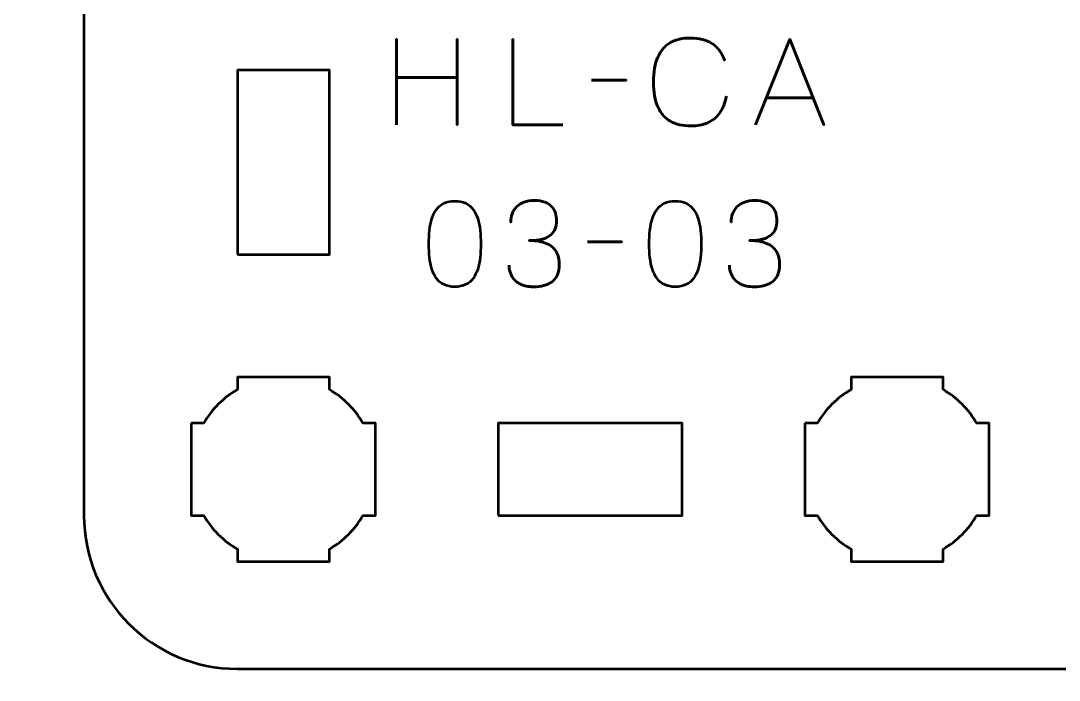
# Model space of a CAD drawing. Header units: centimetres. Extents: x -21 to 0, y -29.7 to 0.
# Drawn here: x -5.856 to -2.471, y -28.137 to -25.989 of the extents above; entities that cross this region are included whole.
import ezdxf

# ---------------------------------------------------------------- set-up
doc = ezdxf.new("R2010")
doc.units = ezdxf.units.CM
doc.header["$MEASUREMENT"] = 0
doc.layers.add('Layer 1', color=7, linetype='Continuous')

msp = doc.modelspace()

# ---------------------------------------------------------------- linework, layer by layer
at = {"layer": 'Layer 1', "lineweight": 53}
for points in [[(-5.15, -26.75), (-4.85, -26.75), (-4.85, -26.15), (-5.15, -26.15), (-5.15, -26.75)], [(-4.3, -27.6), (-3.7, -27.6), (-3.7, -27.3), (-4.3, -27.3), (-4.3, -27.6)]]:
    msp.add_lwpolyline(points, close=True, dxfattribs=at)
at = {"layer": 'Layer 1', "color": 1, "lineweight": 53}
msp.add_open_spline([(-21.00003, -29.19995), (-21.00003, -29.19995), (-21.00003, -5.29992), (-21.00003, -5.29992), (-21.00003, -5.29992), (-21.00003, -5.21709), (-20.93286, -5.14992), (-20.85003, -5.14992), (-20.85003, -5.14992), (-20.7672, -5.14992), (-20.70003, -5.08275), (-20.70003, -4.99992), (-20.70003, -4.99992), (-20.70003, -4.91709), (-20.7672, -4.84992), (-20.85003, -4.84992), (-20.85003, -4.84992), (-20.93286, -4.84992), (-21.00003, -4.78275), (-21.00003, -4.69992), (-21.00003, -4.69992), (-21.00003, -4.61709), (-20.93286, -4.54992), (-20.85003, -4.54992), (-20.85003, -4.54992), (-20.7672, -4.54992), (-20.70003, -4.48275), (-20.70003, -4.39992), (-20.70003, -4.39992), (-20.70003, -4.31709), (-20.7672, -4.24992), (-20.85003, -4.24992), (-20.85003, -4.24992), (-20.93286, -4.24992), (-21.00003, -4.18275), (-21.00003, -4.09992), (-21.00003, -4.09992), (-21.00003, -4.01709), (-20.93286, -3.94992), (-20.85003, -3.94992), (-20.85003, -3.94992), (-20.7672, -3.94992), (-20.70003, -3.88275), (-20.70003, -3.79992), (-20.70003, -3.79992), (-20.70003, -3.71709), (-20.7672, -3.64992), (-20.85003, -3.64992), (-20.85003, -3.64992), (-20.93286, -3.64992), (-21.00003, -3.58275), (-21.00003, -3.49992), (-21.00003, -3.49992), (-21.00003, -3.41709), (-20.93286, -3.34992), (-20.85003, -3.34992), (-20.85003, -3.34992), (-20.7672, -3.34992), (-20.70003, -3.28275), (-20.70003, -3.19992), (-20.70003, -3.19992), (-20.70003, -3.11709), (-20.7672, -3.04992), (-20.85003, -3.04992), (-20.85003, -3.04992), (-20.93286, -3.04992), (-21.00003, -2.98275), (-21.00003, -2.89992), (-21.00003, -2.89992), (-21.00003, -2.81709), (-20.93286, -2.74992), (-20.85003, -2.74992), (-20.85003, -2.74992), (-20.7672, -2.74992), (-20.70003, -2.68275), (-20.70003, -2.59992), (-20.70003, -2.59992), (-20.70003, -2.51709), (-20.7672, -2.44992), (-20.85003, -2.44992), (-20.85003, -2.44992), (-20.93286, -2.44992), (-21.00003, -2.38275), (-21.00003, -2.29992), (-21.00003, -2.29992), (-21.00003, -2.21709), (-20.93286, -2.14992), (-20.85003, -2.14992), (-20.85003, -2.14992), (-20.7672, -2.14992), (-20.70003, -2.08275), (-20.70003, -1.99992), (-20.70003, -1.99992), (-20.70003, -1.91709), (-20.7672, -1.84992), (-20.85003, -1.84992), (-20.85003, -1.84992), (-20.93286, -1.84992), (-21.00003, -1.78275), (-21.00003, -1.69992), (-21.00003, -1.69992), (-21.00003, -1.61709), (-20.93286, -1.54992), (-20.85003, -1.54992), (-20.85003, -1.54992), (-20.7672, -1.54992), (-20.70003, -1.48275), (-20.70003, -1.39992), (-20.70003, -1.39992), (-20.70003, -1.31709), (-20.7672, -1.24992), (-20.85003, -1.24992), (-20.85003, -1.24992), (-20.93286, -1.24992), (-21.00003, -1.18275), (-21.00003, -1.09992), (-21.00003, -1.09992), (-21.00003, -1.09992), (-21.00003, -0.49992), (-21.00003, -0.49992), (-21.00003, -0.49992), (-21.00003, -0.22295), (-20.77694, 0.00004), (-20.49994, 0.00004), (-20.49994, 0.00004), (-20.49994, 0.00004), (-0.50008, 0.00004), (-0.50008, 0.00004), (-0.50008, 0.00004), (-0.22294, 0.00004), (0.00002, -0.22295), (0.00002, -0.49992), (0.00002, -0.49992), (0.00002, -0.49992), (0.00002, -29.19995), (0.00002, -29.19995), (0.00002, -29.19995), (0.00002, -29.47695), (-0.22294, -29.70004), (-0.50008, -29.70004), (-0.50008, -29.70004), (-0.50008, -29.70004), (-20.49994, -29.70004), (-20.49994, -29.70004), (-20.49994, -29.70004), (-20.77694, -29.70004), (-21.00003, -29.47695), (-21.00003, -29.19995)], degree=3, knots=[0, 0, 0, 0, 0.027027, 0.027027, 0.027027, 0.027027, 0.0540541, 0.0540541, 0.0540541, 0.0540541, 0.0810811, 0.0810811, 0.0810811, 0.0810811, 0.1081081, 0.1081081, 0.1081081, 0.1081081, 0.1351351, 0.1351351, 0.1351351, 0.1351351, 0.1621622, 0.1621622, 0.1621622, 0.1621622, 0.1891892, 0.1891892, 0.1891892, 0.1891892, 0.2162162, 0.2162162, 0.2162162, 0.2162162, 0.2432432, 0.2432432, 0.2432432, 0.2432432, 0.2702703, 0.2702703, 0.2702703, 0.2702703, 0.2972973, 0.2972973, 0.2972973, 0.2972973, 0.3243243, 0.3243243, 0.3243243, 0.3243243, 0.3513514, 0.3513514, 0.3513514, 0.3513514, 0.3783784, 0.3783784, 0.3783784, 0.3783784, 0.4054054, 0.4054054, 0.4054054, 0.4054054, 0.4324324, 0.4324324, 0.4324324, 0.4324324, 0.4594595, 0.4594595, 0.4594595, 0.4594595, 0.4864865, 0.4864865, 0.4864865, 0.4864865, 0.5135135, 0.5135135, 0.5135135, 0.5135135, 0.5405405, 0.5405405, 0.5405405, 0.5405405, 0.5675676, 0.5675676, 0.5675676, 0.5675676, 0.5945946, 0.5945946, 0.5945946, 0.5945946, 0.6216216, 0.6216216, 0.6216216, 0.6216216, 0.6486486, 0.6486486, 0.6486486, 0.6486486, 0.6756757, 0.6756757, 0.6756757, 0.6756757, 0.7027027, 0.7027027, 0.7027027, 0.7027027, 0.7297297, 0.7297297, 0.7297297, 0.7297297, 0.7567568, 0.7567568, 0.7567568, 0.7567568, 0.7837838, 0.7837838, 0.7837838, 0.7837838, 0.8108108, 0.8108108, 0.8108108, 0.8108108, 0.8378378, 0.8378378, 0.8378378, 0.8378378, 0.8648649, 0.8648649, 0.8648649, 0.8648649, 0.8918919, 0.8918919, 0.8918919, 0.8918919, 0.9189189, 0.9189189, 0.9189189, 0.9189189, 0.9459459, 0.9459459, 0.9459459, 0.9459459, 0.972973, 0.972973, 0.972973, 0.972973, 1, 1, 1, 1], dxfattribs=at)
at = {"layer": 'Layer 1', "color": 3, "lineweight": 53}
msp.add_open_spline([(-5.65, -27.6), (-5.65, -27.6), (-5.65, -23.3), (-5.65, -23.3), (-5.65, -23.3), (-5.65, -23.02391), (-5.42609, -22.8), (-5.15, -22.8), (-5.15, -22.8), (-5.15, -22.8), (-0.85, -22.8), (-0.85, -22.8), (-0.85, -22.8), (-0.57391, -22.8), (-0.35, -23.02391), (-0.35, -23.3), (-0.35, -23.3), (-0.35, -23.3), (-0.35, -27.6), (-0.35, -27.6), (-0.35, -27.6), (-0.35, -27.87609), (-0.57391, -28.1), (-0.85, -28.1), (-0.85, -28.1), (-0.85, -28.1), (-5.15, -28.1), (-5.15, -28.1), (-5.15, -28.1), (-5.42609, -28.1), (-5.65, -27.87609), (-5.65, -27.6)], degree=3, knots=[0, 0, 0, 0, 0.125, 0.125, 0.125, 0.125, 0.25, 0.25, 0.25, 0.25, 0.375, 0.375, 0.375, 0.375, 0.5, 0.5, 0.5, 0.5, 0.625, 0.625, 0.625, 0.625, 0.75, 0.75, 0.75, 0.75, 0.875, 0.875, 0.875, 0.875, 1, 1, 1, 1], dxfattribs=at)
at = {"layer": 'Layer 1', "color": 5, "lineweight": 53}
for points, knots in [([(-4.63119, -26.32799), (-4.63119, -26.32799), (-4.63119, -26.17315), (-4.63119, -26.17315), (-4.63119, -26.17315), (-4.63119, -26.17315), (-4.43367, -26.17315), (-4.43367, -26.17315), (-4.43367, -26.17315), (-4.43367, -26.17315), (-4.43367, -26.32799), (-4.43367, -26.32799), (-4.43367, -26.32799), (-4.43367, -26.32799), (-4.43367, -26.04859), (-4.43367, -26.04859), (-4.43367, -26.04859), (-4.43367, -26.04859), (-4.43367, -26.17315), (-4.43367, -26.17315), (-4.43367, -26.17315), (-4.43367, -26.17315), (-4.63119, -26.17315), (-4.63119, -26.17315), (-4.63119, -26.17315), (-4.63119, -26.17315), (-4.63119, -26.04859), (-4.63119, -26.04859), (-4.63119, -26.04859), (-4.63119, -26.04859), (-4.63119, -26.32799), (-4.63119, -26.32799)], [0, 0, 0, 0, 0.125, 0.125, 0.125, 0.125, 0.25, 0.25, 0.25, 0.25, 0.375, 0.375, 0.375, 0.375, 0.5, 0.5, 0.5, 0.5, 0.625, 0.625, 0.625, 0.625, 0.75, 0.75, 0.75, 0.75, 0.875, 0.875, 0.875, 0.875, 1, 1, 1, 1]), ([(-4.08907, -26.32799), (-4.08907, -26.32799), (-4.25244, -26.32799), (-4.25244, -26.32799), (-4.25244, -26.32799), (-4.25244, -26.32799), (-4.25244, -26.0482), (-4.25244, -26.0482), (-4.25244, -26.0482), (-4.25244, -26.0482), (-4.25244, -26.32799), (-4.25244, -26.32799), (-4.25244, -26.32799), (-4.25244, -26.32799), (-4.08907, -26.32799), (-4.08907, -26.32799)], [0, 0, 0, 0, 0.25, 0.25, 0.25, 0.25, 0.5, 0.5, 0.5, 0.5, 0.75, 0.75, 0.75, 0.75, 1, 1, 1, 1]), ([(-3.55626, -26.23408), (-3.5604, -26.25626), (-3.56764, -26.27457), (-3.57779, -26.28893), (-3.57779, -26.28893), (-3.58801, -26.30322), (-3.60108, -26.31383), (-3.61699, -26.32075), (-3.61699, -26.32075), (-3.63283, -26.32767), (-3.65146, -26.33116), (-3.67267, -26.33109), (-3.67267, -26.33109), (-3.69848, -26.33116), (-3.72041, -26.32618), (-3.73839, -26.31602), (-3.73839, -26.31602), (-3.75637, -26.30594), (-3.77008, -26.29035), (-3.77952, -26.2692), (-3.77952, -26.2692), (-3.78896, -26.24805), (-3.79368, -26.22095), (-3.79375, -26.1879), (-3.79375, -26.1879), (-3.79368, -26.15498), (-3.78896, -26.12795), (-3.77952, -26.1068), (-3.77952, -26.1068), (-3.77008, -26.08565), (-3.75637, -26.06999), (-3.73839, -26.05984), (-3.73839, -26.05984), (-3.72041, -26.04969), (-3.69848, -26.04464), (-3.67267, -26.04471), (-3.67267, -26.04471), (-3.64506, -26.04464), (-3.6219, -26.05053), (-3.60328, -26.06236), (-3.60328, -26.06236), (-3.58471, -26.0742), (-3.57107, -26.0925), (-3.56247, -26.11727), (-3.56247, -26.11727), (-3.57107, -26.0925), (-3.58471, -26.0742), (-3.60328, -26.06236), (-3.60328, -26.06236), (-3.6219, -26.05053), (-3.64506, -26.04464), (-3.67267, -26.04471), (-3.67267, -26.04471), (-3.69848, -26.04464), (-3.72041, -26.04969), (-3.73839, -26.05984), (-3.73839, -26.05984), (-3.75637, -26.06999), (-3.77008, -26.08565), (-3.77952, -26.1068), (-3.77952, -26.1068), (-3.78896, -26.12795), (-3.79368, -26.15498), (-3.79375, -26.1879), (-3.79375, -26.1879), (-3.79368, -26.22095), (-3.78896, -26.24805), (-3.77952, -26.2692), (-3.77952, -26.2692), (-3.77008, -26.29035), (-3.75637, -26.30594), (-3.73839, -26.31602), (-3.73839, -26.31602), (-3.72041, -26.32618), (-3.69848, -26.33116), (-3.67267, -26.33109), (-3.67267, -26.33109), (-3.65146, -26.33116), (-3.63283, -26.32767), (-3.61699, -26.32075), (-3.61699, -26.32075), (-3.60108, -26.31383), (-3.58801, -26.30322), (-3.57779, -26.28893), (-3.57779, -26.28893), (-3.56764, -26.27457), (-3.5604, -26.25626), (-3.55626, -26.23408)], [0, 0, 0, 0, 0.0454545, 0.0454545, 0.0454545, 0.0454545, 0.0909091, 0.0909091, 0.0909091, 0.0909091, 0.1363636, 0.1363636, 0.1363636, 0.1363636, 0.1818182, 0.1818182, 0.1818182, 0.1818182, 0.2272727, 0.2272727, 0.2272727, 0.2272727, 0.2727273, 0.2727273, 0.2727273, 0.2727273, 0.3181818, 0.3181818, 0.3181818, 0.3181818, 0.3636364, 0.3636364, 0.3636364, 0.3636364, 0.4090909, 0.4090909, 0.4090909, 0.4090909, 0.4545455, 0.4545455, 0.4545455, 0.4545455, 0.5, 0.5, 0.5, 0.5, 0.5454545, 0.5454545, 0.5454545, 0.5454545, 0.5909091, 0.5909091, 0.5909091, 0.5909091, 0.6363636, 0.6363636, 0.6363636, 0.6363636, 0.6818182, 0.6818182, 0.6818182, 0.6818182, 0.7272727, 0.7272727, 0.7272727, 0.7272727, 0.7727273, 0.7727273, 0.7727273, 0.7727273, 0.8181818, 0.8181818, 0.8181818, 0.8181818, 0.8636364, 0.8636364, 0.8636364, 0.8636364, 0.9090909, 0.9090909, 0.9090909, 0.9090909, 0.9545455, 0.9545455, 0.9545455, 0.9545455, 1, 1, 1, 1]), ([(-3.46079, -26.32799), (-3.46079, -26.32799), (-3.3498, -26.0482), (-3.3498, -26.0482), (-3.3498, -26.0482), (-3.3498, -26.0482), (-3.23843, -26.32799), (-3.23843, -26.32799), (-3.23843, -26.32799), (-3.23843, -26.32799), (-3.3498, -26.0482), (-3.3498, -26.0482), (-3.3498, -26.0482), (-3.3498, -26.0482), (-3.46079, -26.32799), (-3.46079, -26.32799)], [0, 0, 0, 0, 0.25, 0.25, 0.25, 0.25, 0.5, 0.5, 0.5, 0.5, 0.75, 0.75, 0.75, 0.75, 1, 1, 1, 1]), ([(-3.99554, -26.18169), (-3.99554, -26.18169), (-3.88261, -26.18169), (-3.88261, -26.18169), (-3.88261, -26.18169), (-3.88261, -26.18169), (-3.99554, -26.18169), (-3.99554, -26.18169)], [0, 0, 0, 0, 0.5, 0.5, 0.5, 0.5, 1, 1, 1, 1]), ([(-3.42586, -26.2399), (-3.42586, -26.2399), (-3.27374, -26.2399), (-3.27374, -26.2399), (-3.27374, -26.2399), (-3.27374, -26.2399), (-3.42586, -26.2399), (-3.42586, -26.2399)], [0, 0, 0, 0, 0.5, 0.5, 0.5, 0.5, 1, 1, 1, 1]), ([(-4.44122, -26.85537), (-4.42764, -26.85531), (-4.41593, -26.85291), (-4.40617, -26.84826), (-4.40617, -26.84826), (-4.39647, -26.8436), (-4.38838, -26.83694), (-4.38191, -26.82846), (-4.38191, -26.82846), (-4.37551, -26.81993), (-4.37047, -26.80984), (-4.36671, -26.7982), (-4.36671, -26.7982), (-4.36303, -26.78655), (-4.36038, -26.77381), (-4.35889, -26.75984), (-4.35889, -26.75984), (-4.35734, -26.74587), (-4.35656, -26.73119), (-4.35663, -26.71567), (-4.35663, -26.71567), (-4.35656, -26.70021), (-4.35734, -26.68553), (-4.35889, -26.67162), (-4.35889, -26.67162), (-4.36038, -26.65772), (-4.36303, -26.64491), (-4.36671, -26.63327), (-4.36671, -26.63327), (-4.37047, -26.62169), (-4.37551, -26.6116), (-4.38191, -26.603), (-4.38191, -26.603), (-4.38838, -26.59446), (-4.39647, -26.5878), (-4.40617, -26.58315), (-4.40617, -26.58315), (-4.41593, -26.57842), (-4.42764, -26.57603), (-4.44122, -26.57597), (-4.44122, -26.57597), (-4.4548, -26.57603), (-4.46651, -26.57842), (-4.47628, -26.58315), (-4.47628, -26.58315), (-4.48598, -26.5878), (-4.49406, -26.59446), (-4.50053, -26.603), (-4.50053, -26.603), (-4.50693, -26.6116), (-4.51198, -26.62169), (-4.51573, -26.63327), (-4.51573, -26.63327), (-4.51942, -26.64491), (-4.52207, -26.65772), (-4.52356, -26.67162), (-4.52356, -26.67162), (-4.52511, -26.68553), (-4.52588, -26.70021), (-4.52582, -26.71567), (-4.52582, -26.71567), (-4.52588, -26.73119), (-4.52511, -26.74587), (-4.52356, -26.75984), (-4.52356, -26.75984), (-4.52207, -26.77381), (-4.51942, -26.78655), (-4.51573, -26.7982), (-4.51573, -26.7982), (-4.51198, -26.80984), (-4.50693, -26.81993), (-4.50053, -26.82846), (-4.50053, -26.82846), (-4.49406, -26.83694), (-4.48598, -26.8436), (-4.47628, -26.84826), (-4.47628, -26.84826), (-4.46651, -26.85291), (-4.4548, -26.85531), (-4.44122, -26.85537)], [0, 0, 0, 0, 0.05, 0.05, 0.05, 0.05, 0.1, 0.1, 0.1, 0.1, 0.15, 0.15, 0.15, 0.15, 0.2, 0.2, 0.2, 0.2, 0.25, 0.25, 0.25, 0.25, 0.3, 0.3, 0.3, 0.3, 0.35, 0.35, 0.35, 0.35, 0.4, 0.4, 0.4, 0.4, 0.45, 0.45, 0.45, 0.45, 0.5, 0.5, 0.5, 0.5, 0.55, 0.55, 0.55, 0.55, 0.6, 0.6, 0.6, 0.6, 0.65, 0.65, 0.65, 0.65, 0.7, 0.7, 0.7, 0.7, 0.75, 0.75, 0.75, 0.75, 0.8, 0.8, 0.8, 0.8, 0.85, 0.85, 0.85, 0.85, 0.9, 0.9, 0.9, 0.9, 0.95, 0.95, 0.95, 0.95, 1, 1, 1, 1]), ([(-4.44122, -26.85537), (-4.42764, -26.85531), (-4.41593, -26.85291), (-4.40617, -26.84826), (-4.40617, -26.84826), (-4.39647, -26.8436), (-4.38838, -26.83694), (-4.38191, -26.82846), (-4.38191, -26.82846), (-4.37551, -26.81993), (-4.37047, -26.80984), (-4.36671, -26.7982), (-4.36671, -26.7982), (-4.36303, -26.78655), (-4.36038, -26.77381), (-4.35889, -26.75984), (-4.35889, -26.75984), (-4.35734, -26.74587), (-4.35656, -26.73119), (-4.35663, -26.71567), (-4.35663, -26.71567), (-4.35656, -26.70021), (-4.35734, -26.68553), (-4.35889, -26.67162), (-4.35889, -26.67162), (-4.36038, -26.65772), (-4.36303, -26.64491), (-4.36671, -26.63327), (-4.36671, -26.63327), (-4.37047, -26.62169), (-4.37551, -26.6116), (-4.38191, -26.603), (-4.38191, -26.603), (-4.38838, -26.59446), (-4.39647, -26.5878), (-4.40617, -26.58315), (-4.40617, -26.58315), (-4.41593, -26.57842), (-4.42764, -26.57603), (-4.44122, -26.57597), (-4.44122, -26.57597), (-4.4548, -26.57603), (-4.46651, -26.57842), (-4.47628, -26.58315), (-4.47628, -26.58315), (-4.48598, -26.5878), (-4.49406, -26.59446), (-4.50053, -26.603), (-4.50053, -26.603), (-4.50693, -26.6116), (-4.51198, -26.62169), (-4.51573, -26.63327), (-4.51573, -26.63327), (-4.51942, -26.64491), (-4.52207, -26.65772), (-4.52356, -26.67162), (-4.52356, -26.67162), (-4.52511, -26.68553), (-4.52588, -26.70021), (-4.52582, -26.71567), (-4.52582, -26.71567), (-4.52588, -26.73119), (-4.52511, -26.74587), (-4.52356, -26.75984), (-4.52356, -26.75984), (-4.52207, -26.77381), (-4.51942, -26.78655), (-4.51573, -26.7982), (-4.51573, -26.7982), (-4.51198, -26.80984), (-4.50693, -26.81993), (-4.50053, -26.82846), (-4.50053, -26.82846), (-4.49406, -26.83694), (-4.48598, -26.8436), (-4.47628, -26.84826), (-4.47628, -26.84826), (-4.46651, -26.85291), (-4.4548, -26.85531), (-4.44122, -26.85537)], [0, 0, 0, 0, 0.05, 0.05, 0.05, 0.05, 0.1, 0.1, 0.1, 0.1, 0.15, 0.15, 0.15, 0.15, 0.2, 0.2, 0.2, 0.2, 0.25, 0.25, 0.25, 0.25, 0.3, 0.3, 0.3, 0.3, 0.35, 0.35, 0.35, 0.35, 0.4, 0.4, 0.4, 0.4, 0.45, 0.45, 0.45, 0.45, 0.5, 0.5, 0.5, 0.5, 0.55, 0.55, 0.55, 0.55, 0.6, 0.6, 0.6, 0.6, 0.65, 0.65, 0.65, 0.65, 0.7, 0.7, 0.7, 0.7, 0.75, 0.75, 0.75, 0.75, 0.8, 0.8, 0.8, 0.8, 0.85, 0.85, 0.85, 0.85, 0.9, 0.9, 0.9, 0.9, 0.95, 0.95, 0.95, 0.95, 1, 1, 1, 1]), ([(-4.26466, -26.78513), (-4.26459, -26.7991), (-4.26136, -26.81126), (-4.25496, -26.8218), (-4.25496, -26.8218), (-4.24856, -26.83228), (-4.23944, -26.84049), (-4.22754, -26.84638), (-4.22754, -26.84638), (-4.21563, -26.85227), (-4.20134, -26.85524), (-4.18472, -26.85537), (-4.18472, -26.85537), (-4.17224, -26.85537), (-4.16092, -26.85408), (-4.15063, -26.85136), (-4.15063, -26.85136), (-4.14042, -26.84864), (-4.13162, -26.84444), (-4.12418, -26.83868), (-4.12418, -26.83868), (-4.11674, -26.83293), (-4.11105, -26.82549), (-4.10698, -26.81643), (-4.10698, -26.81643), (-4.10297, -26.80732), (-4.10096, -26.79638), (-4.1009, -26.78358), (-4.1009, -26.78358), (-4.10083, -26.7665), (-4.10433, -26.75208), (-4.11125, -26.74037), (-4.11125, -26.74037), (-4.11817, -26.72867), (-4.1289, -26.71987), (-4.14333, -26.71386), (-4.14333, -26.71386), (-4.15775, -26.70784), (-4.17625, -26.7048), (-4.19869, -26.7048), (-4.19869, -26.7048), (-4.18194, -26.70487), (-4.1679, -26.70332), (-4.15646, -26.70015), (-4.15646, -26.70015), (-4.14507, -26.69698), (-4.13595, -26.69251), (-4.1291, -26.68669), (-4.1291, -26.68669), (-4.12224, -26.68094), (-4.11726, -26.67408), (-4.11429, -26.66619), (-4.11429, -26.66619), (-4.11125, -26.65836), (-4.10976, -26.64976), (-4.10982, -26.64038), (-4.10982, -26.64038), (-4.10976, -26.63101), (-4.11105, -26.62234), (-4.11364, -26.61432), (-4.11364, -26.61432), (-4.11616, -26.6063), (-4.1203, -26.59925), (-4.12593, -26.59324), (-4.12593, -26.59324), (-4.13155, -26.58722), (-4.13899, -26.5825), (-4.14811, -26.57914), (-4.14811, -26.57914), (-4.1573, -26.57577), (-4.16849, -26.57409), (-4.18161, -26.57403), (-4.18161, -26.57403), (-4.19468, -26.57409), (-4.20613, -26.57603), (-4.21583, -26.57978), (-4.21583, -26.57978), (-4.22559, -26.58353), (-4.23361, -26.58864), (-4.24008, -26.59518), (-4.24008, -26.59518), (-4.24649, -26.60171), (-4.25127, -26.60915), (-4.25444, -26.61755), (-4.25444, -26.61755), (-4.25767, -26.62596), (-4.25923, -26.63489), (-4.25923, -26.64427), (-4.25923, -26.64427), (-4.25923, -26.63489), (-4.25767, -26.62596), (-4.25444, -26.61755), (-4.25444, -26.61755), (-4.25127, -26.60915), (-4.24649, -26.60171), (-4.24008, -26.59518), (-4.24008, -26.59518), (-4.23361, -26.58864), (-4.22559, -26.58353), (-4.21583, -26.57978), (-4.21583, -26.57978), (-4.20613, -26.57603), (-4.19468, -26.57409), (-4.18161, -26.57403), (-4.18161, -26.57403), (-4.16849, -26.57409), (-4.1573, -26.57577), (-4.14811, -26.57914), (-4.14811, -26.57914), (-4.13899, -26.5825), (-4.13155, -26.58722), (-4.12593, -26.59324), (-4.12593, -26.59324), (-4.1203, -26.59925), (-4.11616, -26.6063), (-4.11364, -26.61432), (-4.11364, -26.61432), (-4.11105, -26.62234), (-4.10976, -26.63101), (-4.10982, -26.64038), (-4.10982, -26.64038), (-4.10976, -26.64976), (-4.11125, -26.65836), (-4.11429, -26.66619), (-4.11429, -26.66619), (-4.11726, -26.67408), (-4.12224, -26.68094), (-4.1291, -26.68669), (-4.1291, -26.68669), (-4.13595, -26.69251), (-4.14507, -26.69698), (-4.15646, -26.70015), (-4.15646, -26.70015), (-4.1679, -26.70332), (-4.18194, -26.70487), (-4.19869, -26.7048), (-4.19869, -26.7048), (-4.17625, -26.7048), (-4.15775, -26.70784), (-4.14333, -26.71386), (-4.14333, -26.71386), (-4.1289, -26.71987), (-4.11817, -26.72867), (-4.11125, -26.74037), (-4.11125, -26.74037), (-4.10433, -26.75208), (-4.10083, -26.7665), (-4.1009, -26.78358), (-4.1009, -26.78358), (-4.10096, -26.79638), (-4.10297, -26.80732), (-4.10698, -26.81643), (-4.10698, -26.81643), (-4.11105, -26.82549), (-4.11674, -26.83293), (-4.12418, -26.83868), (-4.12418, -26.83868), (-4.13162, -26.84444), (-4.14042, -26.84864), (-4.15063, -26.85136), (-4.15063, -26.85136), (-4.16092, -26.85408), (-4.17224, -26.85537), (-4.18472, -26.85537), (-4.18472, -26.85537), (-4.20134, -26.85524), (-4.21563, -26.85227), (-4.22754, -26.84638), (-4.22754, -26.84638), (-4.23944, -26.84049), (-4.24856, -26.83228), (-4.25496, -26.8218), (-4.25496, -26.8218), (-4.26136, -26.81126), (-4.26459, -26.7991), (-4.26466, -26.78513)], [0, 0, 0, 0, 0.0227273, 0.0227273, 0.0227273, 0.0227273, 0.0454545, 0.0454545, 0.0454545, 0.0454545, 0.0681818, 0.0681818, 0.0681818, 0.0681818, 0.0909091, 0.0909091, 0.0909091, 0.0909091, 0.1136364, 0.1136364, 0.1136364, 0.1136364, 0.1363636, 0.1363636, 0.1363636, 0.1363636, 0.1590909, 0.1590909, 0.1590909, 0.1590909, 0.1818182, 0.1818182, 0.1818182, 0.1818182, 0.2045455, 0.2045455, 0.2045455, 0.2045455, 0.2272727, 0.2272727, 0.2272727, 0.2272727, 0.25, 0.25, 0.25, 0.25, 0.2727273, 0.2727273, 0.2727273, 0.2727273, 0.2954545, 0.2954545, 0.2954545, 0.2954545, 0.3181818, 0.3181818, 0.3181818, 0.3181818, 0.3409091, 0.3409091, 0.3409091, 0.3409091, 0.3636364, 0.3636364, 0.3636364, 0.3636364, 0.3863636, 0.3863636, 0.3863636, 0.3863636, 0.4090909, 0.4090909, 0.4090909, 0.4090909, 0.4318182, 0.4318182, 0.4318182, 0.4318182, 0.4545455, 0.4545455, 0.4545455, 0.4545455, 0.4772727, 0.4772727, 0.4772727, 0.4772727, 0.5, 0.5, 0.5, 0.5, 0.5227273, 0.5227273, 0.5227273, 0.5227273, 0.5454545, 0.5454545, 0.5454545, 0.5454545, 0.5681818, 0.5681818, 0.5681818, 0.5681818, 0.5909091, 0.5909091, 0.5909091, 0.5909091, 0.6136364, 0.6136364, 0.6136364, 0.6136364, 0.6363636, 0.6363636, 0.6363636, 0.6363636, 0.6590909, 0.6590909, 0.6590909, 0.6590909, 0.6818182, 0.6818182, 0.6818182, 0.6818182, 0.7045455, 0.7045455, 0.7045455, 0.7045455, 0.7272727, 0.7272727, 0.7272727, 0.7272727, 0.75, 0.75, 0.75, 0.75, 0.7727273, 0.7727273, 0.7727273, 0.7727273, 0.7954545, 0.7954545, 0.7954545, 0.7954545, 0.8181818, 0.8181818, 0.8181818, 0.8181818, 0.8409091, 0.8409091, 0.8409091, 0.8409091, 0.8636364, 0.8636364, 0.8636364, 0.8636364, 0.8863636, 0.8863636, 0.8863636, 0.8863636, 0.9090909, 0.9090909, 0.9090909, 0.9090909, 0.9318182, 0.9318182, 0.9318182, 0.9318182, 0.9545455, 0.9545455, 0.9545455, 0.9545455, 0.9772727, 0.9772727, 0.9772727, 0.9772727, 1, 1, 1, 1]), ([(-3.72293, -26.85537), (-3.70935, -26.85531), (-3.69764, -26.85291), (-3.68788, -26.84826), (-3.68788, -26.84826), (-3.67818, -26.8436), (-3.67009, -26.83694), (-3.66362, -26.82846), (-3.66362, -26.82846), (-3.65722, -26.81993), (-3.65218, -26.80984), (-3.64842, -26.7982), (-3.64842, -26.7982), (-3.64474, -26.78655), (-3.64209, -26.77381), (-3.6406, -26.75984), (-3.6406, -26.75984), (-3.63905, -26.74587), (-3.63827, -26.73119), (-3.63834, -26.71567), (-3.63834, -26.71567), (-3.63827, -26.70021), (-3.63905, -26.68553), (-3.6406, -26.67162), (-3.6406, -26.67162), (-3.64209, -26.65772), (-3.64474, -26.64491), (-3.64842, -26.63327), (-3.64842, -26.63327), (-3.65218, -26.62169), (-3.65722, -26.6116), (-3.66362, -26.603), (-3.66362, -26.603), (-3.67009, -26.59446), (-3.67818, -26.5878), (-3.68788, -26.58315), (-3.68788, -26.58315), (-3.69764, -26.57842), (-3.70935, -26.57603), (-3.72293, -26.57597), (-3.72293, -26.57597), (-3.73651, -26.57603), (-3.74822, -26.57842), (-3.75799, -26.58315), (-3.75799, -26.58315), (-3.76769, -26.5878), (-3.77577, -26.59446), (-3.78224, -26.603), (-3.78224, -26.603), (-3.78864, -26.6116), (-3.79369, -26.62169), (-3.79744, -26.63327), (-3.79744, -26.63327), (-3.80113, -26.64491), (-3.80378, -26.65772), (-3.80527, -26.67162), (-3.80527, -26.67162), (-3.80682, -26.68553), (-3.80759, -26.70021), (-3.80753, -26.71567), (-3.80753, -26.71567), (-3.80759, -26.73119), (-3.80682, -26.74587), (-3.80527, -26.75984), (-3.80527, -26.75984), (-3.80378, -26.77381), (-3.80113, -26.78655), (-3.79744, -26.7982), (-3.79744, -26.7982), (-3.79369, -26.80984), (-3.78864, -26.81993), (-3.78224, -26.82846), (-3.78224, -26.82846), (-3.77577, -26.83694), (-3.76769, -26.8436), (-3.75799, -26.84826), (-3.75799, -26.84826), (-3.74822, -26.85291), (-3.73651, -26.85531), (-3.72293, -26.85537)], [0, 0, 0, 0, 0.05, 0.05, 0.05, 0.05, 0.1, 0.1, 0.1, 0.1, 0.15, 0.15, 0.15, 0.15, 0.2, 0.2, 0.2, 0.2, 0.25, 0.25, 0.25, 0.25, 0.3, 0.3, 0.3, 0.3, 0.35, 0.35, 0.35, 0.35, 0.4, 0.4, 0.4, 0.4, 0.45, 0.45, 0.45, 0.45, 0.5, 0.5, 0.5, 0.5, 0.55, 0.55, 0.55, 0.55, 0.6, 0.6, 0.6, 0.6, 0.65, 0.65, 0.65, 0.65, 0.7, 0.7, 0.7, 0.7, 0.75, 0.75, 0.75, 0.75, 0.8, 0.8, 0.8, 0.8, 0.85, 0.85, 0.85, 0.85, 0.9, 0.9, 0.9, 0.9, 0.95, 0.95, 0.95, 0.95, 1, 1, 1, 1]), ([(-3.72293, -26.85537), (-3.70935, -26.85531), (-3.69764, -26.85291), (-3.68788, -26.84826), (-3.68788, -26.84826), (-3.67818, -26.8436), (-3.67009, -26.83694), (-3.66362, -26.82846), (-3.66362, -26.82846), (-3.65722, -26.81993), (-3.65218, -26.80984), (-3.64842, -26.7982), (-3.64842, -26.7982), (-3.64474, -26.78655), (-3.64209, -26.77381), (-3.6406, -26.75984), (-3.6406, -26.75984), (-3.63905, -26.74587), (-3.63827, -26.73119), (-3.63834, -26.71567), (-3.63834, -26.71567), (-3.63827, -26.70021), (-3.63905, -26.68553), (-3.6406, -26.67162), (-3.6406, -26.67162), (-3.64209, -26.65772), (-3.64474, -26.64491), (-3.64842, -26.63327), (-3.64842, -26.63327), (-3.65218, -26.62169), (-3.65722, -26.6116), (-3.66362, -26.603), (-3.66362, -26.603), (-3.67009, -26.59446), (-3.67818, -26.5878), (-3.68788, -26.58315), (-3.68788, -26.58315), (-3.69764, -26.57842), (-3.70935, -26.57603), (-3.72293, -26.57597), (-3.72293, -26.57597), (-3.73651, -26.57603), (-3.74822, -26.57842), (-3.75799, -26.58315), (-3.75799, -26.58315), (-3.76769, -26.5878), (-3.77577, -26.59446), (-3.78224, -26.603), (-3.78224, -26.603), (-3.78864, -26.6116), (-3.79369, -26.62169), (-3.79744, -26.63327), (-3.79744, -26.63327), (-3.80113, -26.64491), (-3.80378, -26.65772), (-3.80527, -26.67162), (-3.80527, -26.67162), (-3.80682, -26.68553), (-3.80759, -26.70021), (-3.80753, -26.71567), (-3.80753, -26.71567), (-3.80759, -26.73119), (-3.80682, -26.74587), (-3.80527, -26.75984), (-3.80527, -26.75984), (-3.80378, -26.77381), (-3.80113, -26.78655), (-3.79744, -26.7982), (-3.79744, -26.7982), (-3.79369, -26.80984), (-3.78864, -26.81993), (-3.78224, -26.82846), (-3.78224, -26.82846), (-3.77577, -26.83694), (-3.76769, -26.8436), (-3.75799, -26.84826), (-3.75799, -26.84826), (-3.74822, -26.85291), (-3.73651, -26.85531), (-3.72293, -26.85537)], [0, 0, 0, 0, 0.05, 0.05, 0.05, 0.05, 0.1, 0.1, 0.1, 0.1, 0.15, 0.15, 0.15, 0.15, 0.2, 0.2, 0.2, 0.2, 0.25, 0.25, 0.25, 0.25, 0.3, 0.3, 0.3, 0.3, 0.35, 0.35, 0.35, 0.35, 0.4, 0.4, 0.4, 0.4, 0.45, 0.45, 0.45, 0.45, 0.5, 0.5, 0.5, 0.5, 0.55, 0.55, 0.55, 0.55, 0.6, 0.6, 0.6, 0.6, 0.65, 0.65, 0.65, 0.65, 0.7, 0.7, 0.7, 0.7, 0.75, 0.75, 0.75, 0.75, 0.8, 0.8, 0.8, 0.8, 0.85, 0.85, 0.85, 0.85, 0.9, 0.9, 0.9, 0.9, 0.95, 0.95, 0.95, 0.95, 1, 1, 1, 1]), ([(-3.54637, -26.78513), (-3.5463, -26.7991), (-3.54307, -26.81126), (-3.53667, -26.8218), (-3.53667, -26.8218), (-3.53027, -26.83228), (-3.52115, -26.84049), (-3.50925, -26.84638), (-3.50925, -26.84638), (-3.49734, -26.85227), (-3.48305, -26.85524), (-3.46643, -26.85537), (-3.46643, -26.85537), (-3.45395, -26.85537), (-3.44263, -26.85408), (-3.43234, -26.85136), (-3.43234, -26.85136), (-3.42213, -26.84864), (-3.41333, -26.84444), (-3.40589, -26.83868), (-3.40589, -26.83868), (-3.39845, -26.83293), (-3.39276, -26.82549), (-3.38869, -26.81643), (-3.38869, -26.81643), (-3.38468, -26.80732), (-3.38267, -26.79638), (-3.38261, -26.78358), (-3.38261, -26.78358), (-3.38254, -26.7665), (-3.38604, -26.75208), (-3.39296, -26.74037), (-3.39296, -26.74037), (-3.39988, -26.72867), (-3.41061, -26.71987), (-3.42504, -26.71386), (-3.42504, -26.71386), (-3.43946, -26.70784), (-3.45796, -26.7048), (-3.4804, -26.7048), (-3.4804, -26.7048), (-3.46365, -26.70487), (-3.44961, -26.70332), (-3.43817, -26.70015), (-3.43817, -26.70015), (-3.42678, -26.69698), (-3.41766, -26.69251), (-3.41081, -26.68669), (-3.41081, -26.68669), (-3.40395, -26.68094), (-3.39897, -26.67408), (-3.396, -26.66619), (-3.396, -26.66619), (-3.39296, -26.65836), (-3.39147, -26.64976), (-3.39153, -26.64038), (-3.39153, -26.64038), (-3.39147, -26.63101), (-3.39276, -26.62234), (-3.39535, -26.61432), (-3.39535, -26.61432), (-3.39787, -26.6063), (-3.40201, -26.59925), (-3.40764, -26.59324), (-3.40764, -26.59324), (-3.41326, -26.58722), (-3.4207, -26.5825), (-3.42982, -26.57914), (-3.42982, -26.57914), (-3.43901, -26.57577), (-3.4502, -26.57409), (-3.46332, -26.57403), (-3.46332, -26.57403), (-3.47639, -26.57409), (-3.48784, -26.57603), (-3.49754, -26.57978), (-3.49754, -26.57978), (-3.5073, -26.58353), (-3.51532, -26.58864), (-3.52179, -26.59518), (-3.52179, -26.59518), (-3.5282, -26.60171), (-3.53298, -26.60915), (-3.53615, -26.61755), (-3.53615, -26.61755), (-3.53938, -26.62596), (-3.54094, -26.63489), (-3.54094, -26.64427), (-3.54094, -26.64427), (-3.54094, -26.63489), (-3.53938, -26.62596), (-3.53615, -26.61755), (-3.53615, -26.61755), (-3.53298, -26.60915), (-3.5282, -26.60171), (-3.52179, -26.59518), (-3.52179, -26.59518), (-3.51532, -26.58864), (-3.5073, -26.58353), (-3.49754, -26.57978), (-3.49754, -26.57978), (-3.48784, -26.57603), (-3.47639, -26.57409), (-3.46332, -26.57403), (-3.46332, -26.57403), (-3.4502, -26.57409), (-3.43901, -26.57577), (-3.42982, -26.57914), (-3.42982, -26.57914), (-3.4207, -26.5825), (-3.41326, -26.58722), (-3.40764, -26.59324), (-3.40764, -26.59324), (-3.40201, -26.59925), (-3.39787, -26.6063), (-3.39535, -26.61432), (-3.39535, -26.61432), (-3.39276, -26.62234), (-3.39147, -26.63101), (-3.39153, -26.64038), (-3.39153, -26.64038), (-3.39147, -26.64976), (-3.39296, -26.65836), (-3.396, -26.66619), (-3.396, -26.66619), (-3.39897, -26.67408), (-3.40395, -26.68094), (-3.41081, -26.68669), (-3.41081, -26.68669), (-3.41766, -26.69251), (-3.42678, -26.69698), (-3.43817, -26.70015), (-3.43817, -26.70015), (-3.44961, -26.70332), (-3.46365, -26.70487), (-3.4804, -26.7048), (-3.4804, -26.7048), (-3.45796, -26.7048), (-3.43946, -26.70784), (-3.42504, -26.71386), (-3.42504, -26.71386), (-3.41061, -26.71987), (-3.39988, -26.72867), (-3.39296, -26.74037), (-3.39296, -26.74037), (-3.38604, -26.75208), (-3.38254, -26.7665), (-3.38261, -26.78358), (-3.38261, -26.78358), (-3.38267, -26.79638), (-3.38468, -26.80732), (-3.38869, -26.81643), (-3.38869, -26.81643), (-3.39276, -26.82549), (-3.39845, -26.83293), (-3.40589, -26.83868), (-3.40589, -26.83868), (-3.41333, -26.84444), (-3.42213, -26.84864), (-3.43234, -26.85136), (-3.43234, -26.85136), (-3.44263, -26.85408), (-3.45395, -26.85537), (-3.46643, -26.85537), (-3.46643, -26.85537), (-3.48305, -26.85524), (-3.49734, -26.85227), (-3.50925, -26.84638), (-3.50925, -26.84638), (-3.52115, -26.84049), (-3.53027, -26.83228), (-3.53667, -26.8218), (-3.53667, -26.8218), (-3.54307, -26.81126), (-3.5463, -26.7991), (-3.54637, -26.78513)], [0, 0, 0, 0, 0.0227273, 0.0227273, 0.0227273, 0.0227273, 0.0454545, 0.0454545, 0.0454545, 0.0454545, 0.0681818, 0.0681818, 0.0681818, 0.0681818, 0.0909091, 0.0909091, 0.0909091, 0.0909091, 0.1136364, 0.1136364, 0.1136364, 0.1136364, 0.1363636, 0.1363636, 0.1363636, 0.1363636, 0.1590909, 0.1590909, 0.1590909, 0.1590909, 0.1818182, 0.1818182, 0.1818182, 0.1818182, 0.2045455, 0.2045455, 0.2045455, 0.2045455, 0.2272727, 0.2272727, 0.2272727, 0.2272727, 0.25, 0.25, 0.25, 0.25, 0.2727273, 0.2727273, 0.2727273, 0.2727273, 0.2954545, 0.2954545, 0.2954545, 0.2954545, 0.3181818, 0.3181818, 0.3181818, 0.3181818, 0.3409091, 0.3409091, 0.3409091, 0.3409091, 0.3636364, 0.3636364, 0.3636364, 0.3636364, 0.3863636, 0.3863636, 0.3863636, 0.3863636, 0.4090909, 0.4090909, 0.4090909, 0.4090909, 0.4318182, 0.4318182, 0.4318182, 0.4318182, 0.4545455, 0.4545455, 0.4545455, 0.4545455, 0.4772727, 0.4772727, 0.4772727, 0.4772727, 0.5, 0.5, 0.5, 0.5, 0.5227273, 0.5227273, 0.5227273, 0.5227273, 0.5454545, 0.5454545, 0.5454545, 0.5454545, 0.5681818, 0.5681818, 0.5681818, 0.5681818, 0.5909091, 0.5909091, 0.5909091, 0.5909091, 0.6136364, 0.6136364, 0.6136364, 0.6136364, 0.6363636, 0.6363636, 0.6363636, 0.6363636, 0.6590909, 0.6590909, 0.6590909, 0.6590909, 0.6818182, 0.6818182, 0.6818182, 0.6818182, 0.7045455, 0.7045455, 0.7045455, 0.7045455, 0.7272727, 0.7272727, 0.7272727, 0.7272727, 0.75, 0.75, 0.75, 0.75, 0.7727273, 0.7727273, 0.7727273, 0.7727273, 0.7954545, 0.7954545, 0.7954545, 0.7954545, 0.8181818, 0.8181818, 0.8181818, 0.8181818, 0.8409091, 0.8409091, 0.8409091, 0.8409091, 0.8636364, 0.8636364, 0.8636364, 0.8636364, 0.8863636, 0.8863636, 0.8863636, 0.8863636, 0.9090909, 0.9090909, 0.9090909, 0.9090909, 0.9318182, 0.9318182, 0.9318182, 0.9318182, 0.9545455, 0.9545455, 0.9545455, 0.9545455, 0.9772727, 0.9772727, 0.9772727, 0.9772727, 1, 1, 1, 1]), ([(-4.00932, -26.70907), (-4.00932, -26.70907), (-3.89639, -26.70907), (-3.89639, -26.70907), (-3.89639, -26.70907), (-3.89639, -26.70907), (-4.00932, -26.70907), (-4.00932, -26.70907)], [0, 0, 0, 0, 0.5, 0.5, 0.5, 0.5, 1, 1, 1, 1])]:
    msp.add_open_spline(points, degree=3, knots=knots, dxfattribs=at)
at = {"layer": 'Layer 1', "lineweight": 53}
for points in [[(-5.3, -27.3), (-5.3, -27.3), (-5.25985, -27.3), (-5.25985, -27.3), (-5.25985, -27.3), (-5.2335, -27.25447), (-5.19553, -27.2165), (-5.15, -27.19015), (-5.15, -27.19015), (-5.15, -27.19015), (-5.15, -27.15), (-5.15, -27.15), (-5.15, -27.15), (-5.15, -27.15), (-5, -27.15), (-5, -27.15), (-5, -27.15), (-5, -27.15), (-4.85, -27.15), (-4.85, -27.15), (-4.85, -27.15), (-4.85, -27.15), (-4.85, -27.19015), (-4.85, -27.19015), (-4.85, -27.19015), (-4.80447, -27.2165), (-4.7665, -27.25447), (-4.74015, -27.3), (-4.74015, -27.3), (-4.74015, -27.3), (-4.7, -27.3), (-4.7, -27.3), (-4.7, -27.3), (-4.7, -27.3), (-4.7, -27.45), (-4.7, -27.45), (-4.7, -27.45), (-4.7, -27.45), (-4.7, -27.6), (-4.7, -27.6), (-4.7, -27.6), (-4.7, -27.6), (-4.74015, -27.6), (-4.74015, -27.6), (-4.74015, -27.6), (-4.7665, -27.64553), (-4.80447, -27.6835), (-4.85, -27.70985), (-4.85, -27.70985), (-4.85, -27.70985), (-4.85, -27.75), (-4.85, -27.75), (-4.85, -27.75), (-4.85, -27.75), (-5, -27.75), (-5, -27.75), (-5, -27.75), (-5, -27.75), (-5.15, -27.75), (-5.15, -27.75), (-5.15, -27.75), (-5.15, -27.75), (-5.15, -27.70985), (-5.15, -27.70985), (-5.15, -27.70985), (-5.19553, -27.6835), (-5.2335, -27.64553), (-5.25985, -27.6), (-5.25985, -27.6), (-5.25985, -27.6), (-5.3, -27.6), (-5.3, -27.6), (-5.3, -27.6), (-5.3, -27.6), (-5.3, -27.45), (-5.3, -27.45), (-5.3, -27.45), (-5.3, -27.45), (-5.3, -27.3), (-5.3, -27.3)], [(-3.3, -27.3), (-3.3, -27.3), (-3.25985, -27.3), (-3.25985, -27.3), (-3.25985, -27.3), (-3.2335, -27.25447), (-3.19553, -27.2165), (-3.15, -27.19015), (-3.15, -27.19015), (-3.15, -27.19015), (-3.15, -27.15), (-3.15, -27.15), (-3.15, -27.15), (-3.15, -27.15), (-3, -27.15), (-3, -27.15), (-3, -27.15), (-3, -27.15), (-2.85, -27.15), (-2.85, -27.15), (-2.85, -27.15), (-2.85, -27.15), (-2.85, -27.19015), (-2.85, -27.19015), (-2.85, -27.19015), (-2.80447, -27.2165), (-2.7665, -27.25447), (-2.74015, -27.3), (-2.74015, -27.3), (-2.74015, -27.3), (-2.7, -27.3), (-2.7, -27.3), (-2.7, -27.3), (-2.7, -27.3), (-2.7, -27.45), (-2.7, -27.45), (-2.7, -27.45), (-2.7, -27.45), (-2.7, -27.6), (-2.7, -27.6), (-2.7, -27.6), (-2.7, -27.6), (-2.74015, -27.6), (-2.74015, -27.6), (-2.74015, -27.6), (-2.7665, -27.64553), (-2.80447, -27.6835), (-2.85, -27.70985), (-2.85, -27.70985), (-2.85, -27.70985), (-2.85, -27.75), (-2.85, -27.75), (-2.85, -27.75), (-2.85, -27.75), (-3, -27.75), (-3, -27.75), (-3, -27.75), (-3, -27.75), (-3.15, -27.75), (-3.15, -27.75), (-3.15, -27.75), (-3.15, -27.75), (-3.15, -27.70985), (-3.15, -27.70985), (-3.15, -27.70985), (-3.19553, -27.6835), (-3.2335, -27.64553), (-3.25985, -27.6), (-3.25985, -27.6), (-3.25985, -27.6), (-3.3, -27.6), (-3.3, -27.6), (-3.3, -27.6), (-3.3, -27.6), (-3.3, -27.45), (-3.3, -27.45), (-3.3, -27.45), (-3.3, -27.45), (-3.3, -27.3), (-3.3, -27.3)]]:
    msp.add_open_spline(points, degree=3, knots=[0, 0, 0, 0, 0.05, 0.05, 0.05, 0.05, 0.1, 0.1, 0.1, 0.1, 0.15, 0.15, 0.15, 0.15, 0.2, 0.2, 0.2, 0.2, 0.25, 0.25, 0.25, 0.25, 0.3, 0.3, 0.3, 0.3, 0.35, 0.35, 0.35, 0.35, 0.4, 0.4, 0.4, 0.4, 0.45, 0.45, 0.45, 0.45, 0.5, 0.5, 0.5, 0.5, 0.55, 0.55, 0.55, 0.55, 0.6, 0.6, 0.6, 0.6, 0.65, 0.65, 0.65, 0.65, 0.7, 0.7, 0.7, 0.7, 0.75, 0.75, 0.75, 0.75, 0.8, 0.8, 0.8, 0.8, 0.85, 0.85, 0.85, 0.85, 0.9, 0.9, 0.9, 0.9, 0.95, 0.95, 0.95, 0.95, 1, 1, 1, 1], dxfattribs=at)

doc.saveas('drawing.dxf')
